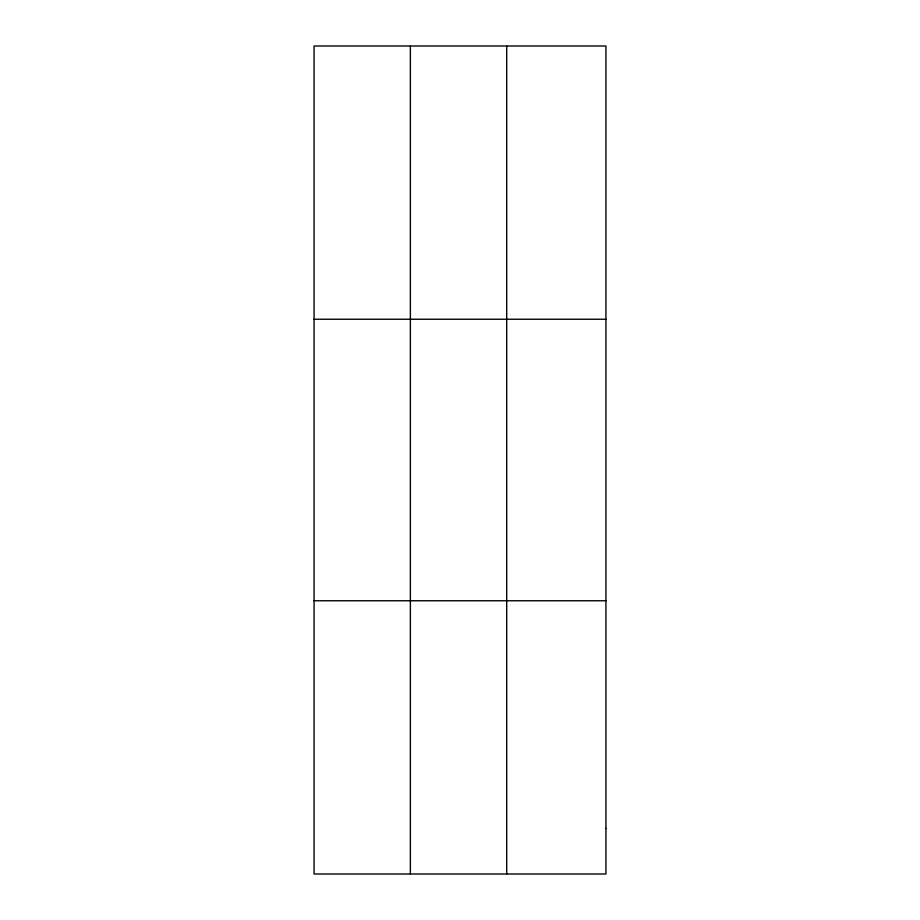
<?xml version="1.0" encoding="UTF-8"?>
<svg xmlns="http://www.w3.org/2000/svg" width="920" height="920" viewBox="0 0 920 920"><rect width="100%" height="100%" fill="white"/><g stroke="black" fill="none" stroke-linecap="round" stroke-linejoin="round"><path stroke-width="1.38" d="M410.377 874L410.377 46M506.701 874L506.701 46M314.065 319.24L605.935 319.24M314.065 600.76L605.935 600.76M605.935 828.46L605.935 874L314.065 874L314.065 46L605.935 46L605.935 828.46"/></g></svg>
